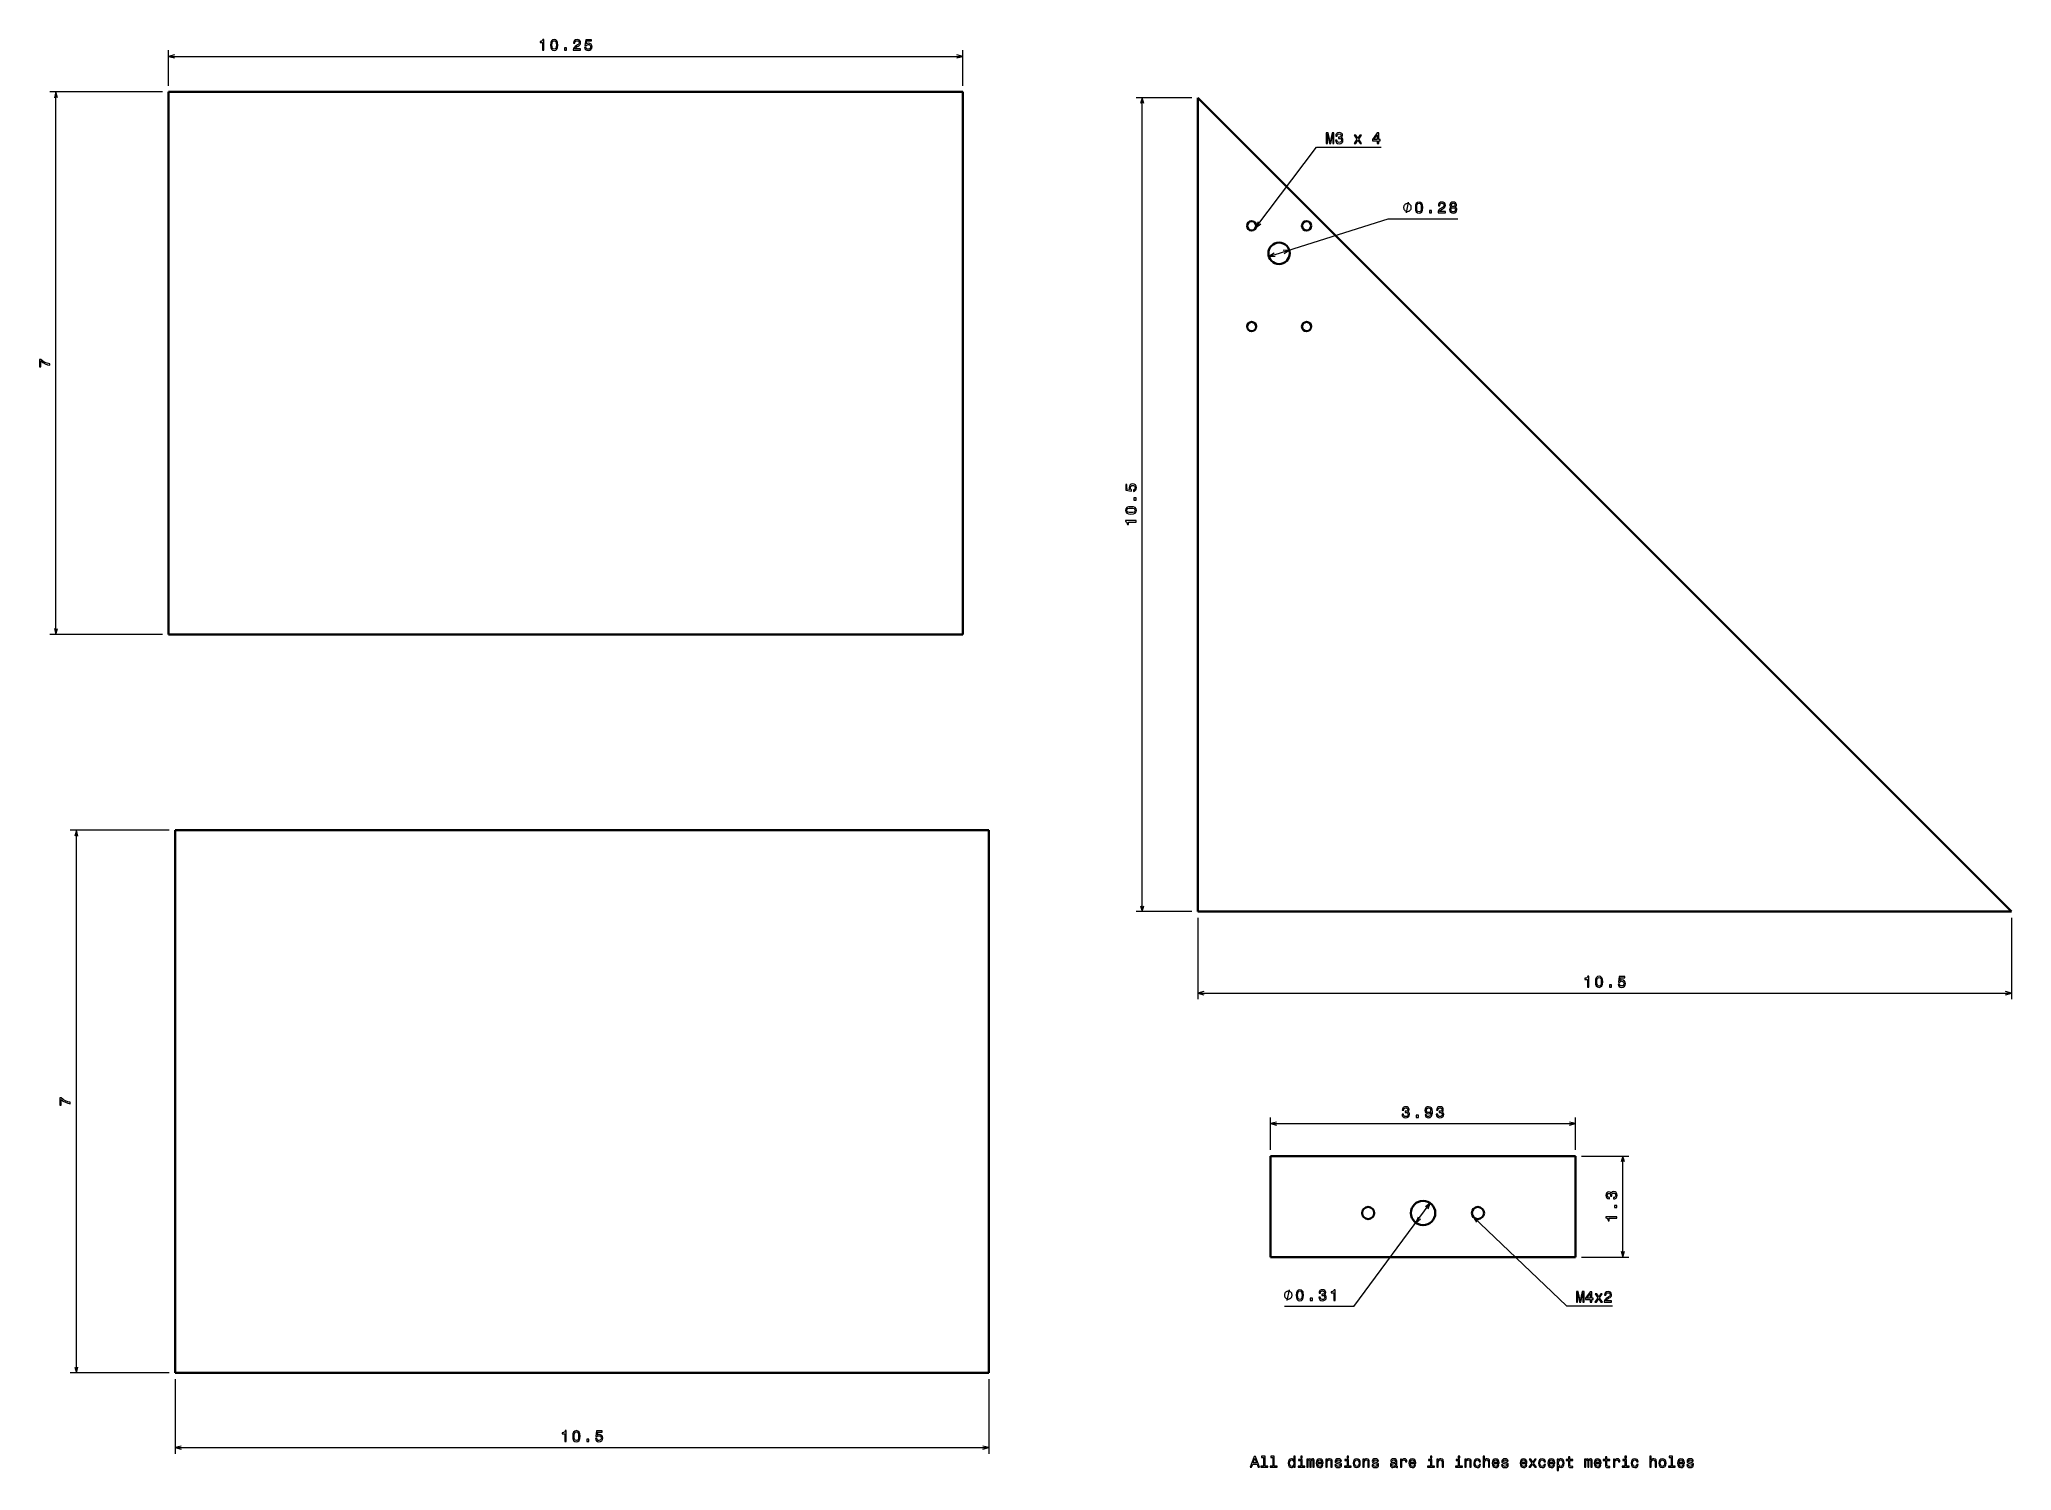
# Model space of a CAD drawing. Extents: x 2.1 to 27.5, y 11.6 to 30.
import ezdxf

# ---------------------------------------------------------------- set-up
doc = ezdxf.new("R2010")
doc.units = 0
doc.header["$MEASUREMENT"] = 0

msp = doc.modelspace()

# ---------------------------------------------------------------- linework, layer by layer
at = {"color": 7, "lineweight": 13, "ltscale": 0.011471}
for p, q in [((3.756, 29.443), (3.756, 29.902)), ((14.006, 29.443), (14.006, 29.902))]:
    msp.add_line(p, q, dxfattribs=at)
at = {"color": 7, "lineweight": 13, "ltscale": 0.03937}
for p, q in [((3.756, 29.823), (14.006, 29.823)), ((3.677, 29.364), (2.225, 29.364)), ((2.304, 22.364), (2.304, 29.364)), ((16.323, 18.789), (16.323, 29.289)), ((17.957, 27.241), (19.498, 27.726)), ((19.498, 27.726), (20.396, 27.726)), ((3.677, 22.364), (2.225, 22.364)), ((3.765, 19.838), (2.488, 19.838)), ((2.567, 12.838), (2.567, 19.838)), ((17.041, 18.711), (17.041, 17.659)), ((27.541, 18.711), (27.541, 17.659)), ((17.041, 17.738), (27.541, 17.738)), ((17.979, 16.055), (21.914, 16.055)), ((22.525, 14.333), (22.525, 15.636)), ((19.055, 13.694), (20.04, 15.028)), ((19.055, 13.694), (18.157, 13.694)), ((3.765, 12.838), (2.488, 12.838)), ((3.843, 12.759), (3.843, 11.796)), ((14.343, 12.759), (14.343, 11.796)), ((3.843, 11.875), (14.343, 11.875))]:
    msp.add_line(p, q, dxfattribs=at)
at = {"color": 7, "lineweight": 35, "ltscale": 0.03937}
for p, q in [((3.756, 29.364), (3.756, 22.364)), ((14.006, 29.364), (3.756, 29.364)), ((14.006, 22.364), (14.006, 29.364)), ((17.041, 29.289), (17.041, 18.789)), ((17.041, 29.289), (27.541, 18.789)), ((3.756, 22.364), (14.006, 22.364)), ((14.343, 19.838), (3.843, 19.838)), ((3.843, 19.838), (3.843, 12.838)), ((14.343, 12.838), (14.343, 19.838)), ((17.041, 18.789), (27.541, 18.789)), ((17.979, 15.636), (17.979, 14.333)), ((17.979, 15.636), (21.914, 15.636)), ((21.914, 15.636), (21.914, 14.333)), ((17.979, 14.333), (21.914, 14.333)), ((4.093, 12.838), (14.343, 12.838))]:
    msp.add_line(p, q, dxfattribs=at)
at = {"color": 7, "lineweight": 13, "ltscale": 0.017967}
for p, q in [((16.963, 29.289), (16.244, 29.289)), ((16.963, 18.789), (16.244, 18.789))]:
    msp.add_line(p, q, dxfattribs=at)
at = {"color": 7, "lineweight": 35, "ltscale": 0.00625}
for p, q in [((3.843, 19.838), (4.093, 19.838)), ((3.843, 12.838), (4.093, 12.838))]:
    msp.add_line(p, q, dxfattribs=at)
at = {"color": 7, "lineweight": 13, "ltscale": 0.010476}
for p, q in [((17.979, 15.714), (17.979, 16.133)), ((21.914, 15.714), (21.914, 16.133))]:
    msp.add_line(p, q, dxfattribs=at)
at = {"color": 7, "lineweight": 13, "ltscale": 0.015265}
for p, q in [((21.993, 15.636), (22.603, 15.636)), ((21.993, 14.333), (22.603, 14.333))]:
    msp.add_line(p, q, dxfattribs=at)
at = {"color": 7, "lineweight": 13, "ltscale": 0.03937}
for points in [[(8.583, 29.902), (8.601, 29.902), (8.601, 30.041), (8.587, 30.041), (8.584, 30.029), (8.577, 30.021), (8.566, 30.016), (8.551, 30.014), (8.551, 30), (8.583, 30)], [(8.686, 29.969), (8.689, 29.938), (8.698, 29.916), (8.713, 29.902), (8.733, 29.898), (8.754, 29.902), (8.769, 29.916), (8.778, 29.938), (8.781, 29.969), (8.778, 30), (8.774, 30.013), (8.769, 30.023), (8.754, 30.036), (8.733, 30.041), (8.713, 30.036), (8.698, 30.023), (8.689, 30)], [(8.979, 29.902), (9.074, 29.902), (9.074, 29.919), (8.999, 29.919), (9.003, 29.928), (9.01, 29.936), (9.032, 29.95), (9.044, 29.956), (9.057, 29.965), (9.067, 29.975), (9.072, 29.986), (9.074, 30), (9.071, 30.016), (9.061, 30.03), (9.047, 30.038), (9.028, 30.041), (9.009, 30.037), (8.995, 30.028), (8.986, 30.013), (8.982, 29.994), (8.982, 29.991), (9, 29.991), (9, 29.992), (9.002, 30.006), (9.008, 30.016), (9.016, 30.022), (9.027, 30.024), (9.039, 30.022), (9.048, 30.017), (9.053, 30.01), (9.055, 30), (9.054, 29.991), (9.05, 29.983), (9.044, 29.976), (9.035, 29.97), (9.023, 29.964), (9.004, 29.952), (8.99, 29.939), (8.982, 29.923), (8.979, 29.903)], [(9.126, 29.938), (9.13, 29.922), (9.14, 29.909), (9.154, 29.901), (9.172, 29.898), (9.192, 29.902), (9.208, 29.911), (9.218, 29.927), (9.222, 29.947), (9.218, 29.965), (9.209, 29.98), (9.194, 29.989), (9.175, 29.992), (9.16, 29.99), (9.148, 29.983), (9.154, 30.021), (9.214, 30.021), (9.214, 30.037), (9.14, 30.037), (9.129, 29.964), (9.145, 29.964), (9.157, 29.973), (9.172, 29.977), (9.184, 29.974), (9.194, 29.968), (9.2, 29.958), (9.202, 29.946), (9.2, 29.933), (9.194, 29.924), (9.184, 29.917), (9.172, 29.915), (9.161, 29.917), (9.153, 29.921), (9.147, 29.928), (9.144, 29.938)], [(8.705, 29.969), (8.706, 29.993), (8.711, 30.011), (8.72, 30.021), (8.733, 30.024), (8.747, 30.021), (8.756, 30.011), (8.76, 29.993), (8.762, 29.969), (8.76, 29.945), (8.756, 29.928), (8.747, 29.918), (8.733, 29.914), (8.72, 29.918), (8.711, 29.928), (8.706, 29.945)], [(8.867, 29.902), (8.894, 29.902), (8.894, 29.932), (8.867, 29.932)], [(18.698, 28.7), (18.713, 28.7), (18.713, 28.825), (18.739, 28.7), (18.756, 28.7), (18.782, 28.825), (18.782, 28.7), (18.797, 28.7), (18.797, 28.838), (18.773, 28.838), (18.747, 28.716), (18.722, 28.838), (18.698, 28.838)], [(18.817, 28.743), (18.817, 28.742), (18.82, 28.723), (18.829, 28.709), (18.844, 28.699), (18.864, 28.696), (18.884, 28.699), (18.9, 28.708), (18.91, 28.722), (18.913, 28.74), (18.912, 28.752), (18.907, 28.761), (18.9, 28.769), (18.891, 28.774), (18.903, 28.785), (18.908, 28.802), (18.905, 28.817), (18.897, 28.829), (18.883, 28.836), (18.864, 28.839), (18.846, 28.836), (18.832, 28.827), (18.823, 28.813), (18.82, 28.795), (18.82, 28.793), (18.838, 28.793), (18.839, 28.806), (18.845, 28.815), (18.853, 28.821), (18.865, 28.823), (18.875, 28.821), (18.882, 28.817), (18.887, 28.81), (18.889, 28.801), (18.887, 28.791), (18.882, 28.785), (18.874, 28.781), (18.863, 28.78), (18.855, 28.78), (18.855, 28.764), (18.865, 28.764), (18.877, 28.763), (18.886, 28.758), (18.892, 28.75), (18.894, 28.74), (18.892, 28.728), (18.886, 28.72), (18.877, 28.715), (18.865, 28.713), (18.852, 28.715), (18.843, 28.721), (18.837, 28.73), (18.835, 28.743)], [(19.078, 28.7), (19.105, 28.742), (19.133, 28.7), (19.154, 28.7), (19.116, 28.755), (19.152, 28.807), (19.132, 28.807), (19.106, 28.768), (19.08, 28.807), (19.059, 28.807), (19.094, 28.755), (19.057, 28.7)], [(19.356, 28.7), (19.374, 28.7), (19.374, 28.734), (19.394, 28.734), (19.394, 28.75), (19.374, 28.75), (19.374, 28.835), (19.356, 28.835), (19.295, 28.752), (19.295, 28.734), (19.356, 28.734)], [(19.312, 28.75), (19.356, 28.812), (19.356, 28.75)], [(19.795, 27.873), (19.795, 27.878), (19.793, 27.887), (19.791, 27.894), (19.789, 27.898), (19.784, 27.905), (19.777, 27.912), (19.77, 27.917), (19.766, 27.919), (19.759, 27.921), (19.75, 27.924), (19.745, 27.924), (19.74, 27.924), (19.731, 27.921), (19.724, 27.919), (19.72, 27.917), (19.713, 27.912), (19.706, 27.905), (19.701, 27.898), (19.699, 27.894), (19.697, 27.887), (19.694, 27.878), (19.694, 27.873), (19.694, 27.869), (19.697, 27.859), (19.699, 27.852), (19.701, 27.848), (19.706, 27.841), (19.713, 27.834), (19.72, 27.83), (19.724, 27.827), (19.731, 27.825), (19.74, 27.823), (19.745, 27.823), (19.75, 27.823), (19.759, 27.825), (19.766, 27.827), (19.77, 27.83), (19.777, 27.834), (19.784, 27.841), (19.789, 27.848), (19.791, 27.852), (19.793, 27.859), (19.795, 27.869)], [(19.847, 27.872), (19.85, 27.84), (19.859, 27.818), (19.874, 27.805), (19.895, 27.8), (19.915, 27.805), (19.93, 27.818), (19.939, 27.84), (19.942, 27.872), (19.939, 27.903), (19.935, 27.915), (19.93, 27.925), (19.915, 27.938), (19.895, 27.943), (19.874, 27.938), (19.859, 27.925), (19.85, 27.903)], [(19.866, 27.872), (19.867, 27.896), (19.872, 27.913), (19.881, 27.923), (19.895, 27.927), (19.908, 27.923), (19.917, 27.913), (19.922, 27.896), (19.923, 27.872), (19.922, 27.847), (19.917, 27.83), (19.908, 27.82), (19.895, 27.817), (19.881, 27.82), (19.872, 27.83), (19.867, 27.847)], [(20.028, 27.804), (20.055, 27.804), (20.055, 27.834), (20.028, 27.834)], [(20.14, 27.804), (20.235, 27.804), (20.235, 27.821), (20.16, 27.821), (20.164, 27.831), (20.172, 27.838), (20.194, 27.852), (20.205, 27.858), (20.218, 27.867), (20.228, 27.877), (20.233, 27.889), (20.235, 27.902), (20.232, 27.919), (20.222, 27.932), (20.208, 27.94), (20.19, 27.943), (20.171, 27.94), (20.156, 27.93), (20.147, 27.915), (20.144, 27.896), (20.144, 27.893), (20.162, 27.893), (20.162, 27.895), (20.163, 27.908), (20.169, 27.918), (20.177, 27.924), (20.189, 27.927), (20.2, 27.925), (20.209, 27.92), (20.214, 27.912), (20.216, 27.902), (20.215, 27.893), (20.211, 27.885), (20.205, 27.879), (20.196, 27.873), (20.184, 27.866), (20.165, 27.854), (20.151, 27.841), (20.143, 27.825), (20.14, 27.805)], [(20.311, 27.879), (20.301, 27.873), (20.294, 27.865), (20.29, 27.855), (20.288, 27.844), (20.292, 27.826), (20.301, 27.812), (20.316, 27.804), (20.336, 27.8), (20.356, 27.804), (20.371, 27.812), (20.38, 27.826), (20.383, 27.844), (20.382, 27.855), (20.378, 27.865), (20.37, 27.873), (20.36, 27.879), (20.368, 27.883), (20.374, 27.89), (20.377, 27.898), (20.379, 27.907), (20.375, 27.922), (20.367, 27.933), (20.354, 27.94), (20.336, 27.943), (20.318, 27.94), (20.305, 27.933), (20.296, 27.922), (20.293, 27.907), (20.294, 27.898), (20.297, 27.89)], [(20.307, 27.844), (20.309, 27.855), (20.315, 27.863), (20.324, 27.868), (20.336, 27.87), (20.348, 27.868), (20.357, 27.863), (20.362, 27.855), (20.364, 27.844), (20.362, 27.833), (20.357, 27.824), (20.348, 27.819), (20.336, 27.817), (20.324, 27.819), (20.315, 27.824), (20.309, 27.833)], [(20.312, 27.906), (20.313, 27.915), (20.318, 27.921), (20.326, 27.926), (20.336, 27.927), (20.346, 27.926), (20.353, 27.921), (20.358, 27.915), (20.36, 27.906), (20.358, 27.897), (20.353, 27.89), (20.346, 27.885), (20.336, 27.884), (20.326, 27.886), (20.318, 27.89), (20.313, 27.897)], [(2.225, 25.837), (2.225, 25.857), (2.192, 25.863), (2.162, 25.875), (2.133, 25.891), (2.107, 25.913), (2.09, 25.913), (2.09, 25.818), (2.108, 25.818), (2.108, 25.893), (2.135, 25.872), (2.163, 25.855), (2.193, 25.844)], [(16.208, 24.211), (16.224, 24.215), (16.237, 24.225), (16.245, 24.239), (16.248, 24.257), (16.244, 24.277), (16.235, 24.293), (16.219, 24.303), (16.199, 24.307), (16.181, 24.303), (16.166, 24.294), (16.157, 24.279), (16.154, 24.26), (16.156, 24.245), (16.163, 24.233), (16.125, 24.239), (16.125, 24.299), (16.109, 24.299), (16.109, 24.226), (16.182, 24.215), (16.182, 24.23), (16.173, 24.242), (16.169, 24.257), (16.172, 24.269), (16.178, 24.279), (16.188, 24.285), (16.2, 24.287), (16.213, 24.285), (16.223, 24.279), (16.229, 24.269), (16.231, 24.257), (16.229, 24.246), (16.225, 24.238), (16.218, 24.232), (16.208, 24.229)], [(16.177, 23.918), (16.208, 23.921), (16.23, 23.93), (16.244, 23.945), (16.248, 23.966), (16.244, 23.986), (16.23, 24.001), (16.208, 24.01), (16.177, 24.013), (16.146, 24.01), (16.133, 24.006), (16.123, 24.001), (16.11, 23.986), (16.105, 23.966), (16.11, 23.945), (16.123, 23.93), (16.146, 23.921)], [(16.177, 23.937), (16.153, 23.939), (16.135, 23.943), (16.125, 23.952), (16.122, 23.966), (16.125, 23.979), (16.135, 23.988), (16.153, 23.993), (16.177, 23.994), (16.201, 23.993), (16.218, 23.988), (16.228, 23.979), (16.232, 23.966), (16.228, 23.952), (16.218, 23.943), (16.201, 23.939)], [(16.244, 24.099), (16.244, 24.126), (16.214, 24.126), (16.214, 24.099)], [(16.244, 23.815), (16.244, 23.833), (16.105, 23.833), (16.105, 23.82), (16.117, 23.816), (16.125, 23.809), (16.13, 23.798), (16.132, 23.783), (16.146, 23.783), (16.146, 23.815)], [(22.067, 17.816), (22.085, 17.816), (22.085, 17.955), (22.072, 17.955), (22.068, 17.943), (22.061, 17.935), (22.05, 17.93), (22.035, 17.929), (22.035, 17.915), (22.067, 17.915)], [(22.17, 17.884), (22.173, 17.853), (22.182, 17.83), (22.197, 17.817), (22.218, 17.812), (22.238, 17.817), (22.253, 17.83), (22.262, 17.853), (22.265, 17.884), (22.262, 17.915), (22.259, 17.927), (22.253, 17.937), (22.238, 17.951), (22.218, 17.955), (22.197, 17.951), (22.182, 17.937), (22.173, 17.915)], [(22.189, 17.884), (22.191, 17.908), (22.196, 17.925), (22.205, 17.935), (22.218, 17.939), (22.231, 17.935), (22.24, 17.925), (22.245, 17.908), (22.246, 17.884), (22.245, 17.86), (22.24, 17.842), (22.231, 17.832), (22.218, 17.829), (22.205, 17.832), (22.196, 17.842), (22.191, 17.86)], [(22.351, 17.816), (22.379, 17.816), (22.379, 17.846), (22.351, 17.846)], [(22.463, 17.852), (22.467, 17.836), (22.477, 17.823), (22.491, 17.815), (22.509, 17.812), (22.529, 17.816), (22.545, 17.826), (22.555, 17.841), (22.559, 17.861), (22.555, 17.88), (22.546, 17.894), (22.531, 17.903), (22.512, 17.907), (22.497, 17.904), (22.485, 17.898), (22.491, 17.935), (22.551, 17.935), (22.551, 17.951), (22.478, 17.951), (22.467, 17.878), (22.483, 17.878), (22.494, 17.888), (22.509, 17.891), (22.522, 17.889), (22.531, 17.882), (22.537, 17.873), (22.54, 17.86), (22.537, 17.848), (22.531, 17.838), (22.521, 17.832), (22.509, 17.83), (22.498, 17.831), (22.49, 17.835), (22.484, 17.843), (22.481, 17.852)], [(2.488, 16.311), (2.488, 16.331), (2.455, 16.337), (2.425, 16.349), (2.397, 16.365), (2.37, 16.386), (2.353, 16.386), (2.353, 16.292), (2.372, 16.292), (2.372, 16.367), (2.398, 16.345), (2.426, 16.329), (2.456, 16.317)], [(19.676, 16.177), (19.676, 16.175), (19.679, 16.156), (19.689, 16.142), (19.703, 16.133), (19.723, 16.129), (19.743, 16.133), (19.759, 16.142), (19.769, 16.155), (19.772, 16.173), (19.771, 16.185), (19.766, 16.195), (19.759, 16.202), (19.75, 16.207), (19.763, 16.218), (19.767, 16.235), (19.764, 16.251), (19.756, 16.262), (19.742, 16.27), (19.723, 16.272), (19.705, 16.269), (19.691, 16.26), (19.682, 16.246), (19.679, 16.228), (19.679, 16.227), (19.697, 16.227), (19.698, 16.239), (19.704, 16.248), (19.712, 16.254), (19.724, 16.256), (19.734, 16.254), (19.742, 16.25), (19.746, 16.243), (19.748, 16.234), (19.746, 16.225), (19.741, 16.218), (19.733, 16.214), (19.722, 16.213), (19.714, 16.213), (19.714, 16.197), (19.724, 16.198), (19.736, 16.196), (19.746, 16.191), (19.751, 16.183), (19.753, 16.173), (19.751, 16.162), (19.745, 16.153), (19.736, 16.148), (19.724, 16.146), (19.711, 16.148), (19.702, 16.154), (19.696, 16.164), (19.694, 16.177)], [(19.859, 16.133), (19.887, 16.133), (19.887, 16.163), (19.859, 16.163)], [(19.973, 16.168), (19.976, 16.152), (19.984, 16.14), (19.998, 16.132), (20.015, 16.129), (20.027, 16.131), (20.038, 16.134), (20.047, 16.141), (20.054, 16.149), (20.06, 16.16), (20.064, 16.174), (20.067, 16.189), (20.068, 16.207), (20.065, 16.235), (20.055, 16.256), (20.039, 16.268), (20.018, 16.272), (19.999, 16.269), (19.984, 16.259), (19.975, 16.244), (19.971, 16.226), (19.975, 16.207), (19.984, 16.192), (19.998, 16.183), (20.015, 16.18), (20.034, 16.184), (20.048, 16.196), (20.045, 16.174), (20.039, 16.158), (20.029, 16.149), (20.016, 16.146), (20.005, 16.147), (19.998, 16.151), (19.993, 16.158), (19.991, 16.168)], [(19.991, 16.226), (19.993, 16.238), (19.998, 16.248), (20.007, 16.254), (20.018, 16.257), (20.03, 16.254), (20.039, 16.248), (20.044, 16.239), (20.047, 16.226), (20.044, 16.214), (20.039, 16.204), (20.03, 16.199), (20.018, 16.197), (20.007, 16.199), (19.998, 16.204), (19.993, 16.214)], [(20.117, 16.177), (20.117, 16.175), (20.12, 16.156), (20.13, 16.142), (20.144, 16.133), (20.164, 16.129), (20.185, 16.133), (20.2, 16.142), (20.21, 16.155), (20.214, 16.173), (20.212, 16.185), (20.208, 16.195), (20.2, 16.202), (20.191, 16.207), (20.204, 16.218), (20.208, 16.235), (20.205, 16.251), (20.197, 16.262), (20.183, 16.27), (20.164, 16.272), (20.146, 16.269), (20.132, 16.26), (20.123, 16.246), (20.12, 16.228), (20.12, 16.227), (20.138, 16.227), (20.14, 16.239), (20.145, 16.248), (20.153, 16.254), (20.165, 16.256), (20.175, 16.254), (20.183, 16.25), (20.187, 16.243), (20.189, 16.234), (20.187, 16.225), (20.183, 16.218), (20.174, 16.214), (20.163, 16.213), (20.155, 16.213), (20.155, 16.197), (20.165, 16.198), (20.177, 16.196), (20.187, 16.191), (20.192, 16.183), (20.194, 16.173), (20.192, 16.162), (20.186, 16.153), (20.177, 16.148), (20.165, 16.146), (20.153, 16.148), (20.143, 16.154), (20.138, 16.164), (20.136, 16.177)], [(22.403, 15.082), (22.404, 15.082), (22.423, 15.085), (22.437, 15.094), (22.446, 15.109), (22.45, 15.128), (22.446, 15.149), (22.438, 15.164), (22.424, 15.174), (22.406, 15.178), (22.394, 15.176), (22.385, 15.172), (22.377, 15.165), (22.372, 15.155), (22.361, 15.168), (22.344, 15.173), (22.329, 15.17), (22.317, 15.161), (22.31, 15.147), (22.307, 15.128), (22.31, 15.11), (22.319, 15.097), (22.333, 15.088), (22.351, 15.085), (22.353, 15.085), (22.353, 15.102), (22.34, 15.104), (22.331, 15.109), (22.325, 15.117), (22.323, 15.129), (22.325, 15.139), (22.329, 15.147), (22.336, 15.152), (22.345, 15.153), (22.355, 15.152), (22.361, 15.147), (22.365, 15.139), (22.366, 15.127), (22.366, 15.119), (22.382, 15.119), (22.382, 15.129), (22.383, 15.142), (22.388, 15.151), (22.396, 15.157), (22.406, 15.159), (22.417, 15.156), (22.426, 15.151), (22.431, 15.141), (22.433, 15.129), (22.431, 15.117), (22.425, 15.108), (22.416, 15.102), (22.403, 15.1)], [(22.446, 14.834), (22.446, 14.852), (22.307, 14.852), (22.307, 14.838), (22.319, 14.835), (22.327, 14.828), (22.332, 14.817), (22.334, 14.802), (22.348, 14.802), (22.348, 14.834)], [(22.446, 14.971), (22.446, 14.998), (22.416, 14.998), (22.416, 14.971)], [(18.258, 13.842), (18.258, 13.846), (18.255, 13.856), (18.253, 13.862), (18.251, 13.867), (18.246, 13.874), (18.239, 13.881), (18.233, 13.885), (18.228, 13.888), (18.221, 13.89), (18.212, 13.892), (18.207, 13.892), (18.203, 13.892), (18.193, 13.89), (18.187, 13.888), (18.182, 13.885), (18.175, 13.881), (18.168, 13.874), (18.164, 13.867), (18.161, 13.862), (18.159, 13.856), (18.157, 13.846), (18.157, 13.842), (18.157, 13.837), (18.159, 13.828), (18.161, 13.821), (18.164, 13.817), (18.168, 13.81), (18.175, 13.803), (18.182, 13.798), (18.187, 13.796), (18.193, 13.794), (18.203, 13.791), (18.207, 13.791), (18.212, 13.791), (18.221, 13.794), (18.228, 13.796), (18.233, 13.798), (18.239, 13.803), (18.246, 13.81), (18.251, 13.817), (18.253, 13.821), (18.255, 13.828), (18.258, 13.837)], [(18.309, 13.84), (18.312, 13.809), (18.321, 13.787), (18.336, 13.773), (18.357, 13.769), (18.377, 13.773), (18.392, 13.787), (18.401, 13.809), (18.405, 13.84), (18.401, 13.871), (18.398, 13.883), (18.392, 13.894), (18.377, 13.907), (18.357, 13.912), (18.336, 13.907), (18.321, 13.893), (18.312, 13.871)], [(18.328, 13.84), (18.33, 13.864), (18.335, 13.881), (18.344, 13.892), (18.357, 13.895), (18.37, 13.892), (18.379, 13.881), (18.384, 13.864), (18.385, 13.84), (18.384, 13.816), (18.379, 13.799), (18.37, 13.789), (18.357, 13.785), (18.344, 13.789), (18.335, 13.799), (18.33, 13.816)], [(18.49, 13.773), (18.518, 13.773), (18.518, 13.802), (18.49, 13.802)], [(18.601, 13.816), (18.601, 13.815), (18.604, 13.796), (18.614, 13.781), (18.628, 13.772), (18.648, 13.769), (18.668, 13.772), (18.684, 13.781), (18.694, 13.795), (18.697, 13.813), (18.696, 13.824), (18.691, 13.834), (18.684, 13.841), (18.675, 13.847), (18.688, 13.857), (18.692, 13.875), (18.689, 13.89), (18.681, 13.902), (18.667, 13.909), (18.648, 13.912), (18.63, 13.908), (18.616, 13.9), (18.607, 13.886), (18.604, 13.867), (18.604, 13.866), (18.622, 13.866), (18.623, 13.879), (18.629, 13.888), (18.637, 13.893), (18.649, 13.895), (18.659, 13.894), (18.667, 13.89), (18.671, 13.883), (18.673, 13.874), (18.671, 13.864), (18.666, 13.857), (18.658, 13.853), (18.647, 13.852), (18.639, 13.852), (18.639, 13.837), (18.649, 13.837), (18.661, 13.835), (18.671, 13.831), (18.676, 13.823), (18.678, 13.813), (18.676, 13.801), (18.67, 13.793), (18.661, 13.787), (18.649, 13.786), (18.636, 13.788), (18.627, 13.794), (18.621, 13.803), (18.619, 13.816)], [(18.795, 13.773), (18.813, 13.773), (18.813, 13.912), (18.799, 13.912), (18.796, 13.9), (18.788, 13.891), (18.778, 13.887), (18.762, 13.885), (18.762, 13.871), (18.795, 13.871)], [(21.925, 13.751), (21.941, 13.751), (21.941, 13.876), (21.966, 13.751), (21.983, 13.751), (22.009, 13.876), (22.009, 13.751), (22.025, 13.751), (22.025, 13.888), (22, 13.888), (21.975, 13.767), (21.95, 13.888), (21.925, 13.888)], [(22.105, 13.751), (22.123, 13.751), (22.123, 13.785), (22.143, 13.785), (22.143, 13.801), (22.123, 13.801), (22.123, 13.885), (22.105, 13.885), (22.045, 13.802), (22.045, 13.785), (22.105, 13.785)], [(22.062, 13.801), (22.105, 13.862), (22.105, 13.801)], [(22.186, 13.751), (22.213, 13.792), (22.241, 13.751), (22.262, 13.751), (22.224, 13.806), (22.26, 13.857), (22.24, 13.857), (22.214, 13.818), (22.188, 13.857), (22.167, 13.857), (22.202, 13.805), (22.165, 13.751)], [(22.285, 13.751), (22.38, 13.751), (22.38, 13.768), (22.305, 13.768), (22.309, 13.777), (22.316, 13.785), (22.338, 13.799), (22.35, 13.805), (22.363, 13.813), (22.372, 13.823), (22.378, 13.835), (22.38, 13.848), (22.376, 13.865), (22.367, 13.878), (22.353, 13.886), (22.334, 13.889), (22.315, 13.886), (22.301, 13.877), (22.291, 13.862), (22.288, 13.842), (22.288, 13.839), (22.306, 13.839), (22.306, 13.841), (22.308, 13.854), (22.313, 13.864), (22.322, 13.871), (22.333, 13.873), (22.345, 13.871), (22.353, 13.866), (22.359, 13.858), (22.361, 13.848), (22.36, 13.839), (22.356, 13.832), (22.349, 13.825), (22.341, 13.819), (22.329, 13.812), (22.31, 13.8), (22.296, 13.787), (22.288, 13.771), (22.285, 13.751)], [(8.869, 11.954), (8.887, 11.954), (8.887, 12.093), (8.874, 12.093), (8.87, 12.08), (8.863, 12.072), (8.852, 12.068), (8.837, 12.066), (8.837, 12.052), (8.869, 12.052)], [(8.972, 12.021), (8.975, 11.99), (8.984, 11.968), (8.999, 11.954), (9.02, 11.95), (9.04, 11.954), (9.055, 11.968), (9.064, 11.99), (9.067, 12.021), (9.064, 12.052), (9.06, 12.064), (9.055, 12.074), (9.04, 12.088), (9.02, 12.093), (8.999, 12.088), (8.984, 12.074), (8.975, 12.052)], [(8.991, 12.021), (8.993, 12.045), (8.998, 12.062), (9.006, 12.072), (9.02, 12.076), (9.033, 12.072), (9.042, 12.062), (9.047, 12.045), (9.048, 12.021), (9.047, 11.997), (9.042, 11.98), (9.033, 11.969), (9.02, 11.966), (9.006, 11.969), (8.998, 11.98), (8.993, 11.997)], [(9.153, 11.954), (9.181, 11.954), (9.181, 11.983), (9.153, 11.983)], [(9.265, 11.99), (9.269, 11.973), (9.279, 11.961), (9.293, 11.953), (9.311, 11.95), (9.331, 11.953), (9.347, 11.963), (9.357, 11.979), (9.361, 11.998), (9.357, 12.017), (9.348, 12.031), (9.333, 12.041), (9.314, 12.044), (9.299, 12.042), (9.287, 12.035), (9.293, 12.072), (9.353, 12.072), (9.353, 12.089), (9.28, 12.089), (9.269, 12.016), (9.285, 12.016), (9.296, 12.025), (9.311, 12.028), (9.324, 12.026), (9.333, 12.02), (9.339, 12.01), (9.342, 11.997), (9.339, 11.985), (9.333, 11.975), (9.323, 11.969), (9.311, 11.967), (9.3, 11.968), (9.292, 11.973), (9.286, 11.98), (9.283, 11.99)], [(17.716, 11.62), (17.734, 11.62), (17.749, 11.66), (17.804, 11.66), (17.818, 11.62), (17.837, 11.62), (17.786, 11.758), (17.766, 11.758)], [(17.755, 11.677), (17.776, 11.738), (17.798, 11.677)], [(17.889, 11.748), (17.889, 11.635), (17.854, 11.635), (17.854, 11.62), (17.943, 11.62), (17.943, 11.635), (17.907, 11.635), (17.907, 11.762), (17.862, 11.762), (17.862, 11.748)], [(18.009, 11.748), (18.009, 11.635), (17.973, 11.635), (17.973, 11.62), (18.062, 11.62), (18.062, 11.635), (18.026, 11.635), (18.026, 11.762), (17.982, 11.762), (17.982, 11.748)], [(18.279, 11.636), (18.279, 11.62), (18.296, 11.62), (18.296, 11.762), (18.279, 11.762), (18.279, 11.71), (18.266, 11.725), (18.258, 11.729), (18.248, 11.73), (18.231, 11.726), (18.218, 11.715), (18.21, 11.697), (18.207, 11.673), (18.21, 11.649), (18.218, 11.631), (18.231, 11.62), (18.248, 11.616), (18.258, 11.617), (18.266, 11.621)], [(18.251, 11.715), (18.263, 11.712), (18.271, 11.704), (18.277, 11.691), (18.279, 11.673), (18.277, 11.655), (18.271, 11.642), (18.263, 11.634), (18.251, 11.632), (18.24, 11.634), (18.232, 11.642), (18.226, 11.655), (18.225, 11.673), (18.226, 11.691), (18.232, 11.704), (18.24, 11.712)], [(18.386, 11.635), (18.386, 11.723), (18.341, 11.723), (18.341, 11.708), (18.369, 11.708), (18.369, 11.635), (18.333, 11.635), (18.333, 11.62), (18.422, 11.62), (18.422, 11.635)], [(18.387, 11.762), (18.368, 11.762), (18.368, 11.743), (18.387, 11.743)], [(18.445, 11.62), (18.462, 11.62), (18.462, 11.691), (18.462, 11.702), (18.465, 11.71), (18.47, 11.714), (18.476, 11.716), (18.481, 11.714), (18.484, 11.71), (18.486, 11.704), (18.486, 11.695), (18.486, 11.62), (18.501, 11.62), (18.501, 11.691), (18.502, 11.702), (18.505, 11.709), (18.51, 11.714), (18.516, 11.716), (18.521, 11.714), (18.524, 11.71), (18.526, 11.695), (18.526, 11.62), (18.542, 11.62), (18.542, 11.693), (18.541, 11.709), (18.538, 11.72), (18.531, 11.728), (18.521, 11.73), (18.509, 11.726), (18.5, 11.715), (18.492, 11.726), (18.48, 11.73), (18.469, 11.726), (18.461, 11.715), (18.461, 11.726), (18.445, 11.726)], [(18.587, 11.668), (18.657, 11.668), (18.657, 11.676), (18.654, 11.699), (18.645, 11.716), (18.631, 11.726), (18.613, 11.73), (18.595, 11.726), (18.581, 11.715), (18.572, 11.697), (18.569, 11.673), (18.572, 11.649), (18.581, 11.631), (18.595, 11.62), (18.612, 11.616), (18.628, 11.619), (18.641, 11.625), (18.65, 11.636), (18.655, 11.65), (18.638, 11.65), (18.634, 11.642), (18.629, 11.636), (18.615, 11.632), (18.603, 11.634), (18.595, 11.641), (18.589, 11.652), (18.587, 11.667)], [(18.587, 11.683), (18.589, 11.696), (18.595, 11.707), (18.603, 11.713), (18.614, 11.715), (18.624, 11.713), (18.632, 11.707), (18.637, 11.696), (18.639, 11.683)], [(18.691, 11.62), (18.709, 11.62), (18.709, 11.681), (18.711, 11.695), (18.716, 11.706), (18.725, 11.712), (18.737, 11.715), (18.747, 11.713), (18.753, 11.707), (18.756, 11.698), (18.757, 11.686), (18.757, 11.62), (18.774, 11.62), (18.774, 11.69), (18.773, 11.704), (18.77, 11.716), (18.758, 11.726), (18.74, 11.73), (18.73, 11.729), (18.721, 11.725), (18.714, 11.719), (18.708, 11.71), (18.708, 11.726), (18.691, 11.726)], [(18.863, 11.682), (18.846, 11.686), (18.834, 11.691), (18.83, 11.7), (18.831, 11.706), (18.835, 11.711), (18.842, 11.714), (18.851, 11.715), (18.861, 11.714), (18.868, 11.711), (18.873, 11.705), (18.875, 11.698), (18.892, 11.698), (18.892, 11.698), (18.889, 11.711), (18.881, 11.721), (18.868, 11.728), (18.851, 11.73), (18.835, 11.728), (18.822, 11.721), (18.815, 11.712), (18.812, 11.699), (18.814, 11.687), (18.819, 11.679), (18.829, 11.673), (18.842, 11.669), (18.861, 11.664), (18.873, 11.659), (18.876, 11.655), (18.878, 11.649), (18.876, 11.642), (18.871, 11.636), (18.863, 11.633), (18.853, 11.632), (18.842, 11.633), (18.834, 11.637), (18.829, 11.644), (18.827, 11.653), (18.81, 11.653), (18.813, 11.637), (18.821, 11.626), (18.834, 11.619), (18.851, 11.616), (18.87, 11.619), (18.884, 11.626), (18.892, 11.637), (18.895, 11.651), (18.893, 11.664), (18.887, 11.672), (18.877, 11.678)], [(18.984, 11.635), (18.984, 11.723), (18.939, 11.723), (18.939, 11.708), (18.966, 11.708), (18.966, 11.635), (18.931, 11.635), (18.931, 11.62), (19.02, 11.62), (19.02, 11.635)], [(18.984, 11.762), (18.966, 11.762), (18.966, 11.743), (18.984, 11.743)], [(19.045, 11.673), (19.048, 11.649), (19.057, 11.631), (19.072, 11.62), (19.091, 11.616), (19.11, 11.62), (19.125, 11.631), (19.134, 11.649), (19.137, 11.673), (19.134, 11.697), (19.125, 11.715), (19.11, 11.726), (19.091, 11.73), (19.072, 11.726), (19.057, 11.715), (19.048, 11.697)], [(19.063, 11.673), (19.065, 11.691), (19.07, 11.704), (19.079, 11.712), (19.091, 11.715), (19.103, 11.712), (19.112, 11.704), (19.118, 11.691), (19.12, 11.673), (19.118, 11.655), (19.112, 11.642), (19.103, 11.634), (19.091, 11.632), (19.079, 11.634), (19.07, 11.642), (19.065, 11.655)], [(19.17, 11.62), (19.187, 11.62), (19.187, 11.681), (19.189, 11.695), (19.195, 11.706), (19.203, 11.712), (19.215, 11.715), (19.225, 11.713), (19.231, 11.707), (19.234, 11.698), (19.235, 11.686), (19.235, 11.62), (19.252, 11.62), (19.252, 11.69), (19.252, 11.704), (19.248, 11.716), (19.236, 11.726), (19.218, 11.73), (19.208, 11.729), (19.199, 11.725), (19.192, 11.719), (19.186, 11.71), (19.186, 11.726), (19.17, 11.726)], [(19.341, 11.682), (19.324, 11.686), (19.312, 11.691), (19.308, 11.7), (19.309, 11.706), (19.313, 11.711), (19.32, 11.714), (19.33, 11.715), (19.339, 11.714), (19.346, 11.711), (19.351, 11.705), (19.353, 11.698), (19.37, 11.698), (19.37, 11.698), (19.367, 11.711), (19.359, 11.721), (19.346, 11.728), (19.33, 11.73), (19.313, 11.728), (19.3, 11.721), (19.293, 11.712), (19.29, 11.699), (19.292, 11.687), (19.298, 11.679), (19.307, 11.673), (19.32, 11.669), (19.34, 11.664), (19.351, 11.659), (19.355, 11.655), (19.356, 11.649), (19.354, 11.642), (19.349, 11.636), (19.341, 11.633), (19.331, 11.632), (19.32, 11.633), (19.312, 11.637), (19.307, 11.644), (19.305, 11.653), (19.288, 11.653), (19.291, 11.637), (19.299, 11.626), (19.312, 11.619), (19.33, 11.616), (19.348, 11.619), (19.362, 11.626), (19.37, 11.637), (19.373, 11.651), (19.371, 11.664), (19.365, 11.672), (19.355, 11.678)], [(19.591, 11.634), (19.591, 11.633), (19.592, 11.626), (19.595, 11.622), (19.608, 11.618), (19.618, 11.619), (19.618, 11.633), (19.614, 11.632), (19.608, 11.635), (19.607, 11.643), (19.607, 11.698), (19.605, 11.712), (19.598, 11.722), (19.586, 11.728), (19.568, 11.73), (19.552, 11.728), (19.539, 11.721), (19.532, 11.711), (19.529, 11.697), (19.529, 11.695), (19.545, 11.695), (19.546, 11.704), (19.551, 11.71), (19.558, 11.713), (19.568, 11.715), (19.578, 11.714), (19.585, 11.711), (19.589, 11.706), (19.59, 11.698), (19.589, 11.69), (19.586, 11.686), (19.578, 11.684), (19.563, 11.682), (19.546, 11.679), (19.534, 11.672), (19.527, 11.663), (19.525, 11.648), (19.527, 11.635), (19.533, 11.625), (19.543, 11.619), (19.557, 11.617), (19.575, 11.621)], [(19.654, 11.62), (19.672, 11.62), (19.672, 11.681), (19.673, 11.695), (19.679, 11.706), (19.688, 11.712), (19.699, 11.715), (19.708, 11.713), (19.715, 11.709), (19.719, 11.702), (19.72, 11.693), (19.738, 11.693), (19.735, 11.709), (19.729, 11.721), (19.718, 11.728), (19.703, 11.73), (19.693, 11.729), (19.684, 11.725), (19.676, 11.718), (19.67, 11.709), (19.67, 11.726), (19.654, 11.726)], [(19.782, 11.668), (19.852, 11.668), (19.853, 11.676), (19.849, 11.699), (19.841, 11.716), (19.827, 11.726), (19.808, 11.73), (19.79, 11.726), (19.776, 11.715), (19.767, 11.697), (19.764, 11.673), (19.767, 11.649), (19.776, 11.631), (19.79, 11.62), (19.808, 11.616), (19.823, 11.619), (19.836, 11.625), (19.845, 11.636), (19.851, 11.65), (19.833, 11.65), (19.83, 11.642), (19.825, 11.636), (19.81, 11.632), (19.799, 11.634), (19.79, 11.641), (19.784, 11.652), (19.782, 11.667)], [(19.782, 11.683), (19.785, 11.696), (19.79, 11.707), (19.798, 11.713), (19.809, 11.715), (19.819, 11.713), (19.828, 11.707), (19.833, 11.696), (19.834, 11.683)], [(20.06, 11.635), (20.06, 11.723), (20.015, 11.723), (20.015, 11.708), (20.042, 11.708), (20.042, 11.635), (20.006, 11.635), (20.006, 11.62), (20.096, 11.62), (20.096, 11.635)], [(20.06, 11.762), (20.042, 11.762), (20.042, 11.743), (20.06, 11.743)], [(20.126, 11.62), (20.143, 11.62), (20.143, 11.681), (20.145, 11.695), (20.151, 11.706), (20.16, 11.712), (20.172, 11.715), (20.181, 11.713), (20.187, 11.707), (20.19, 11.698), (20.191, 11.686), (20.191, 11.62), (20.209, 11.62), (20.209, 11.69), (20.208, 11.704), (20.204, 11.716), (20.192, 11.726), (20.174, 11.73), (20.164, 11.729), (20.156, 11.725), (20.148, 11.719), (20.142, 11.71), (20.142, 11.726), (20.126, 11.726)], [(20.418, 11.635), (20.418, 11.723), (20.373, 11.723), (20.373, 11.708), (20.401, 11.708), (20.401, 11.635), (20.365, 11.635), (20.365, 11.62), (20.454, 11.62), (20.454, 11.635)], [(20.419, 11.762), (20.4, 11.762), (20.4, 11.743), (20.419, 11.743)], [(20.484, 11.62), (20.502, 11.62), (20.502, 11.681), (20.504, 11.695), (20.509, 11.706), (20.518, 11.712), (20.53, 11.715), (20.54, 11.713), (20.546, 11.707), (20.549, 11.698), (20.55, 11.686), (20.55, 11.62), (20.567, 11.62), (20.567, 11.69), (20.566, 11.704), (20.563, 11.716), (20.551, 11.726), (20.533, 11.73), (20.523, 11.729), (20.514, 11.725), (20.507, 11.719), (20.501, 11.71), (20.501, 11.726), (20.484, 11.726)], [(20.672, 11.691), (20.689, 11.691), (20.685, 11.707), (20.677, 11.719), (20.664, 11.727), (20.646, 11.73), (20.627, 11.726), (20.613, 11.715), (20.604, 11.697), (20.601, 11.673), (20.603, 11.649), (20.612, 11.631), (20.627, 11.62), (20.646, 11.616), (20.663, 11.619), (20.676, 11.627), (20.685, 11.64), (20.689, 11.658), (20.673, 11.658), (20.67, 11.647), (20.664, 11.638), (20.656, 11.633), (20.646, 11.632), (20.634, 11.634), (20.626, 11.642), (20.62, 11.655), (20.618, 11.673), (20.62, 11.691), (20.626, 11.704), (20.635, 11.712), (20.646, 11.715), (20.657, 11.713), (20.664, 11.709), (20.67, 11.701)], [(20.723, 11.62), (20.741, 11.62), (20.741, 11.681), (20.743, 11.695), (20.748, 11.706), (20.757, 11.712), (20.769, 11.715), (20.779, 11.713), (20.785, 11.707), (20.788, 11.698), (20.789, 11.686), (20.789, 11.62), (20.806, 11.62), (20.806, 11.69), (20.805, 11.704), (20.802, 11.716), (20.79, 11.726), (20.772, 11.73), (20.762, 11.729), (20.753, 11.725), (20.746, 11.719), (20.741, 11.711), (20.741, 11.762), (20.723, 11.762)], [(20.858, 11.668), (20.928, 11.668), (20.928, 11.676), (20.925, 11.699), (20.916, 11.716), (20.903, 11.726), (20.884, 11.73), (20.866, 11.726), (20.852, 11.715), (20.843, 11.697), (20.84, 11.673), (20.843, 11.649), (20.852, 11.631), (20.866, 11.62), (20.883, 11.616), (20.899, 11.619), (20.912, 11.625), (20.921, 11.636), (20.926, 11.65), (20.909, 11.65), (20.905, 11.642), (20.9, 11.636), (20.886, 11.632), (20.874, 11.634), (20.866, 11.641), (20.86, 11.652), (20.858, 11.667)], [(20.858, 11.683), (20.86, 11.696), (20.866, 11.707), (20.874, 11.713), (20.885, 11.715), (20.895, 11.713), (20.903, 11.707), (20.908, 11.696), (20.91, 11.683)], [(21.015, 11.682), (20.998, 11.686), (20.985, 11.691), (20.981, 11.7), (20.982, 11.706), (20.986, 11.711), (20.993, 11.714), (21.003, 11.715), (21.012, 11.714), (21.02, 11.711), (21.024, 11.705), (21.026, 11.698), (21.043, 11.698), (21.043, 11.698), (21.041, 11.711), (21.032, 11.721), (21.02, 11.728), (21.003, 11.73), (20.986, 11.728), (20.974, 11.721), (20.966, 11.712), (20.964, 11.699), (20.965, 11.687), (20.971, 11.679), (20.98, 11.673), (20.993, 11.669), (21.013, 11.664), (21.025, 11.659), (21.028, 11.655), (21.029, 11.649), (21.027, 11.642), (21.023, 11.636), (21.015, 11.633), (21.005, 11.632), (20.994, 11.633), (20.986, 11.637), (20.98, 11.644), (20.978, 11.653), (20.961, 11.653), (20.964, 11.637), (20.972, 11.626), (20.985, 11.619), (21.003, 11.616), (21.022, 11.619), (21.035, 11.626), (21.044, 11.637), (21.047, 11.651), (21.044, 11.664), (21.038, 11.672), (21.028, 11.678)], [(21.217, 11.668), (21.287, 11.668), (21.287, 11.676), (21.284, 11.699), (21.275, 11.716), (21.261, 11.726), (21.243, 11.73), (21.225, 11.726), (21.211, 11.715), (21.202, 11.697), (21.199, 11.673), (21.202, 11.649), (21.21, 11.631), (21.224, 11.62), (21.242, 11.616), (21.258, 11.619), (21.27, 11.625), (21.28, 11.636), (21.285, 11.65), (21.268, 11.65), (21.264, 11.642), (21.259, 11.636), (21.244, 11.632), (21.233, 11.634), (21.224, 11.641), (21.219, 11.652), (21.217, 11.667)], [(21.217, 11.683), (21.219, 11.696), (21.224, 11.707), (21.232, 11.713), (21.243, 11.715), (21.254, 11.713), (21.262, 11.707), (21.267, 11.696), (21.269, 11.683)], [(21.334, 11.62), (21.361, 11.661), (21.389, 11.62), (21.41, 11.62), (21.372, 11.675), (21.408, 11.726), (21.388, 11.726), (21.362, 11.688), (21.336, 11.726), (21.315, 11.726), (21.351, 11.675), (21.313, 11.62)], [(21.508, 11.691), (21.526, 11.691), (21.522, 11.707), (21.514, 11.719), (21.5, 11.727), (21.483, 11.73), (21.464, 11.726), (21.45, 11.715), (21.44, 11.697), (21.437, 11.673), (21.44, 11.649), (21.449, 11.631), (21.463, 11.62), (21.482, 11.616), (21.5, 11.619), (21.513, 11.627), (21.522, 11.64), (21.526, 11.658), (21.509, 11.658), (21.506, 11.647), (21.501, 11.638), (21.493, 11.633), (21.483, 11.632), (21.471, 11.634), (21.462, 11.642), (21.457, 11.655), (21.455, 11.673), (21.457, 11.691), (21.462, 11.704), (21.471, 11.712), (21.483, 11.715), (21.493, 11.713), (21.501, 11.709), (21.506, 11.701)], [(21.575, 11.668), (21.645, 11.668), (21.645, 11.676), (21.642, 11.699), (21.634, 11.716), (21.62, 11.726), (21.601, 11.73), (21.583, 11.726), (21.569, 11.715), (21.56, 11.697), (21.557, 11.673), (21.56, 11.649), (21.569, 11.631), (21.583, 11.62), (21.601, 11.616), (21.616, 11.619), (21.629, 11.625), (21.638, 11.636), (21.644, 11.65), (21.626, 11.65), (21.623, 11.642), (21.617, 11.636), (21.603, 11.632), (21.591, 11.634), (21.583, 11.641), (21.577, 11.652), (21.575, 11.667)], [(21.575, 11.683), (21.578, 11.696), (21.583, 11.707), (21.591, 11.713), (21.602, 11.715), (21.612, 11.713), (21.62, 11.707), (21.625, 11.696), (21.627, 11.683)], [(21.696, 11.71), (21.696, 11.726), (21.679, 11.726), (21.679, 11.579), (21.696, 11.579), (21.696, 11.636), (21.702, 11.627), (21.709, 11.621), (21.727, 11.616), (21.743, 11.62), (21.756, 11.631), (21.765, 11.649), (21.768, 11.673), (21.765, 11.697), (21.756, 11.715), (21.743, 11.726), (21.727, 11.73), (21.717, 11.729), (21.709, 11.725), (21.702, 11.719)], [(21.724, 11.632), (21.712, 11.634), (21.703, 11.642), (21.698, 11.655), (21.696, 11.673), (21.698, 11.691), (21.703, 11.704), (21.712, 11.712), (21.724, 11.715), (21.734, 11.712), (21.743, 11.704), (21.748, 11.691), (21.75, 11.673), (21.748, 11.655), (21.743, 11.642), (21.734, 11.634)], [(21.823, 11.708), (21.823, 11.655), (21.824, 11.637), (21.829, 11.625), (21.84, 11.618), (21.859, 11.616), (21.88, 11.617), (21.88, 11.632), (21.865, 11.631), (21.851, 11.633), (21.844, 11.637), (21.841, 11.646), (21.84, 11.658), (21.84, 11.708), (21.88, 11.708), (21.88, 11.723), (21.84, 11.723), (21.84, 11.754), (21.823, 11.754), (21.823, 11.723), (21.792, 11.723), (21.792, 11.708)], [(22.031, 11.62), (22.047, 11.62), (22.047, 11.691), (22.048, 11.702), (22.051, 11.71), (22.056, 11.714), (22.062, 11.716), (22.067, 11.714), (22.07, 11.71), (22.071, 11.704), (22.072, 11.695), (22.072, 11.62), (22.087, 11.62), (22.087, 11.691), (22.088, 11.702), (22.091, 11.709), (22.096, 11.714), (22.102, 11.716), (22.107, 11.714), (22.11, 11.71), (22.112, 11.695), (22.112, 11.62), (22.128, 11.62), (22.128, 11.693), (22.127, 11.709), (22.124, 11.72), (22.117, 11.728), (22.107, 11.73), (22.095, 11.726), (22.085, 11.715), (22.078, 11.726), (22.066, 11.73), (22.055, 11.726), (22.047, 11.715), (22.047, 11.726), (22.031, 11.726)], [(22.173, 11.668), (22.243, 11.668), (22.243, 11.676), (22.24, 11.699), (22.231, 11.716), (22.217, 11.726), (22.199, 11.73), (22.181, 11.726), (22.167, 11.715), (22.158, 11.697), (22.155, 11.673), (22.158, 11.649), (22.167, 11.631), (22.18, 11.62), (22.198, 11.616), (22.214, 11.619), (22.226, 11.625), (22.236, 11.636), (22.241, 11.65), (22.224, 11.65), (22.22, 11.642), (22.215, 11.636), (22.2, 11.632), (22.189, 11.634), (22.181, 11.641), (22.175, 11.652), (22.173, 11.667)], [(22.173, 11.683), (22.175, 11.696), (22.181, 11.707), (22.189, 11.713), (22.199, 11.715), (22.21, 11.713), (22.218, 11.707), (22.223, 11.696), (22.225, 11.683)], [(22.301, 11.708), (22.301, 11.655), (22.302, 11.637), (22.307, 11.625), (22.319, 11.618), (22.337, 11.616), (22.358, 11.617), (22.358, 11.632), (22.343, 11.631), (22.329, 11.633), (22.322, 11.637), (22.319, 11.646), (22.318, 11.658), (22.318, 11.708), (22.358, 11.708), (22.358, 11.723), (22.318, 11.723), (22.318, 11.754), (22.301, 11.754), (22.301, 11.723), (22.271, 11.723), (22.271, 11.708)], [(22.403, 11.62), (22.421, 11.62), (22.421, 11.681), (22.423, 11.695), (22.428, 11.706), (22.437, 11.712), (22.448, 11.715), (22.457, 11.713), (22.464, 11.709), (22.468, 11.702), (22.469, 11.693), (22.487, 11.693), (22.484, 11.709), (22.478, 11.721), (22.467, 11.728), (22.452, 11.73), (22.442, 11.729), (22.433, 11.725), (22.425, 11.718), (22.419, 11.709), (22.419, 11.726), (22.403, 11.726)], [(22.57, 11.635), (22.57, 11.723), (22.525, 11.723), (22.525, 11.708), (22.552, 11.708), (22.552, 11.635), (22.517, 11.635), (22.517, 11.62), (22.606, 11.62), (22.606, 11.635)], [(22.57, 11.762), (22.552, 11.762), (22.552, 11.743), (22.57, 11.743)], [(22.704, 11.691), (22.721, 11.691), (22.717, 11.707), (22.709, 11.719), (22.696, 11.727), (22.678, 11.73), (22.659, 11.726), (22.645, 11.715), (22.636, 11.697), (22.632, 11.673), (22.635, 11.649), (22.644, 11.631), (22.659, 11.62), (22.678, 11.616), (22.695, 11.619), (22.708, 11.627), (22.717, 11.64), (22.721, 11.658), (22.705, 11.658), (22.702, 11.647), (22.696, 11.638), (22.688, 11.633), (22.678, 11.632), (22.666, 11.634), (22.658, 11.642), (22.652, 11.655), (22.65, 11.673), (22.652, 11.691), (22.658, 11.704), (22.667, 11.712), (22.678, 11.715), (22.689, 11.713), (22.696, 11.709), (22.702, 11.701)], [(22.875, 11.62), (22.892, 11.62), (22.892, 11.681), (22.894, 11.695), (22.9, 11.706), (22.909, 11.712), (22.921, 11.715), (22.93, 11.713), (22.936, 11.707), (22.939, 11.698), (22.94, 11.686), (22.94, 11.62), (22.958, 11.62), (22.958, 11.69), (22.957, 11.704), (22.953, 11.716), (22.942, 11.726), (22.923, 11.73), (22.913, 11.729), (22.905, 11.725), (22.898, 11.719), (22.892, 11.711), (22.892, 11.762), (22.875, 11.762)], [(22.989, 11.673), (22.992, 11.649), (23.002, 11.631), (23.016, 11.62), (23.036, 11.616), (23.055, 11.62), (23.069, 11.631), (23.078, 11.649), (23.082, 11.673), (23.078, 11.697), (23.069, 11.715), (23.055, 11.726), (23.036, 11.73), (23.016, 11.726), (23.002, 11.715), (22.992, 11.697)], [(23.007, 11.673), (23.009, 11.691), (23.015, 11.704), (23.023, 11.712), (23.036, 11.715), (23.047, 11.712), (23.056, 11.704), (23.062, 11.691), (23.064, 11.673), (23.062, 11.655), (23.056, 11.642), (23.047, 11.634), (23.036, 11.632), (23.023, 11.634), (23.015, 11.642), (23.009, 11.655)], [(23.149, 11.748), (23.149, 11.635), (23.113, 11.635), (23.113, 11.62), (23.202, 11.62), (23.202, 11.635), (23.166, 11.635), (23.166, 11.762), (23.121, 11.762), (23.121, 11.748)], [(23.249, 11.668), (23.319, 11.668), (23.319, 11.676), (23.316, 11.699), (23.307, 11.716), (23.293, 11.726), (23.275, 11.73), (23.257, 11.726), (23.243, 11.715), (23.234, 11.697), (23.231, 11.673), (23.234, 11.649), (23.242, 11.631), (23.256, 11.62), (23.274, 11.616), (23.29, 11.619), (23.302, 11.625), (23.312, 11.636), (23.317, 11.65), (23.3, 11.65), (23.296, 11.642), (23.291, 11.636), (23.276, 11.632), (23.265, 11.634), (23.256, 11.641), (23.251, 11.652), (23.249, 11.667)], [(23.249, 11.683), (23.251, 11.696), (23.256, 11.707), (23.264, 11.713), (23.275, 11.715), (23.286, 11.713), (23.294, 11.707), (23.299, 11.696), (23.301, 11.683)], [(23.405, 11.682), (23.388, 11.686), (23.376, 11.691), (23.372, 11.7), (23.373, 11.706), (23.377, 11.711), (23.384, 11.714), (23.394, 11.715), (23.403, 11.714), (23.41, 11.711), (23.415, 11.705), (23.417, 11.698), (23.434, 11.698), (23.434, 11.698), (23.431, 11.711), (23.423, 11.721), (23.41, 11.728), (23.394, 11.73), (23.377, 11.728), (23.364, 11.721), (23.357, 11.712), (23.354, 11.699), (23.356, 11.687), (23.362, 11.679), (23.371, 11.673), (23.384, 11.669), (23.403, 11.664), (23.415, 11.659), (23.419, 11.655), (23.42, 11.649), (23.418, 11.642), (23.413, 11.636), (23.405, 11.633), (23.395, 11.632), (23.384, 11.633), (23.376, 11.637), (23.371, 11.644), (23.369, 11.653), (23.352, 11.653), (23.355, 11.637), (23.363, 11.626), (23.376, 11.619), (23.394, 11.616), (23.412, 11.619), (23.426, 11.626), (23.434, 11.637), (23.437, 11.651), (23.435, 11.664), (23.429, 11.672), (23.419, 11.678)], [(19.589, 11.657), (19.587, 11.647), (19.581, 11.639), (19.571, 11.634), (19.559, 11.632), (19.552, 11.633), (19.547, 11.636), (19.543, 11.642), (19.542, 11.649), (19.543, 11.656), (19.546, 11.661), (19.559, 11.667), (19.575, 11.669), (19.589, 11.674)]]:
    msp.add_lwpolyline(points, close=True, dxfattribs=at)
for points in [[(3.832, 29.844), (3.756, 29.823), (3.832, 29.803)], [(13.93, 29.803), (14.006, 29.823), (13.93, 29.844)], [(2.324, 29.288), (2.304, 29.364), (2.284, 29.288)], [(16.343, 29.213), (16.323, 29.289), (16.302, 29.213)], [(17.789, 27.614), (18.57, 28.653), (19.405, 28.653)], [(19.731, 27.804), (19.759, 27.942)], [(17.818, 27.687), (17.789, 27.614), (17.851, 27.662)], [(18.024, 27.283), (17.957, 27.241), (18.036, 27.244)], [(18.154, 27.281), (18.22, 27.323), (18.141, 27.32)], [(2.284, 22.441), (2.304, 22.364), (2.324, 22.441)], [(2.587, 19.762), (2.567, 19.838), (2.547, 19.762)], [(16.302, 18.865), (16.323, 18.789), (16.343, 18.865)], [(17.117, 17.758), (17.041, 17.738), (17.117, 17.717)], [(27.465, 17.717), (27.541, 17.738), (27.465, 17.758)], [(18.055, 16.075), (17.979, 16.055), (18.055, 16.034)], [(21.838, 16.034), (21.914, 16.055), (21.838, 16.075)], [(22.545, 15.56), (22.525, 15.636), (22.504, 15.56)], [(20.011, 14.955), (20.04, 15.028), (19.979, 14.979)], [(19.882, 14.848), (19.853, 14.775), (19.915, 14.824)], [(20.595, 14.85), (21.797, 13.704), (22.393, 13.704)], [(20.665, 14.813), (20.595, 14.85), (20.636, 14.783)], [(22.504, 14.409), (22.525, 14.333), (22.545, 14.409)], [(18.193, 13.773), (18.221, 13.911)], [(2.547, 12.914), (2.567, 12.838), (2.587, 12.914)], [(3.919, 11.895), (3.843, 11.875), (3.919, 11.855)], [(14.267, 11.855), (14.343, 11.875), (14.267, 11.895)]]:
    msp.add_lwpolyline(points, dxfattribs=at)
at = {"color": 7, "lineweight": 35, "ltscale": 0.03937}
for centre, radius in [((17.734, 27.636), 0.0591), ((18.443, 27.636), 0.0591), ((18.089, 27.282), 0.138), ((17.734, 26.337), 0.0591), ((18.443, 26.337), 0.0591), ((19.947, 14.901), 0.157), ((19.238, 14.901), 0.0787), ((20.655, 14.901), 0.0787)]:
    msp.add_circle(centre, radius, dxfattribs=at)

doc.saveas('drawing.dxf')
